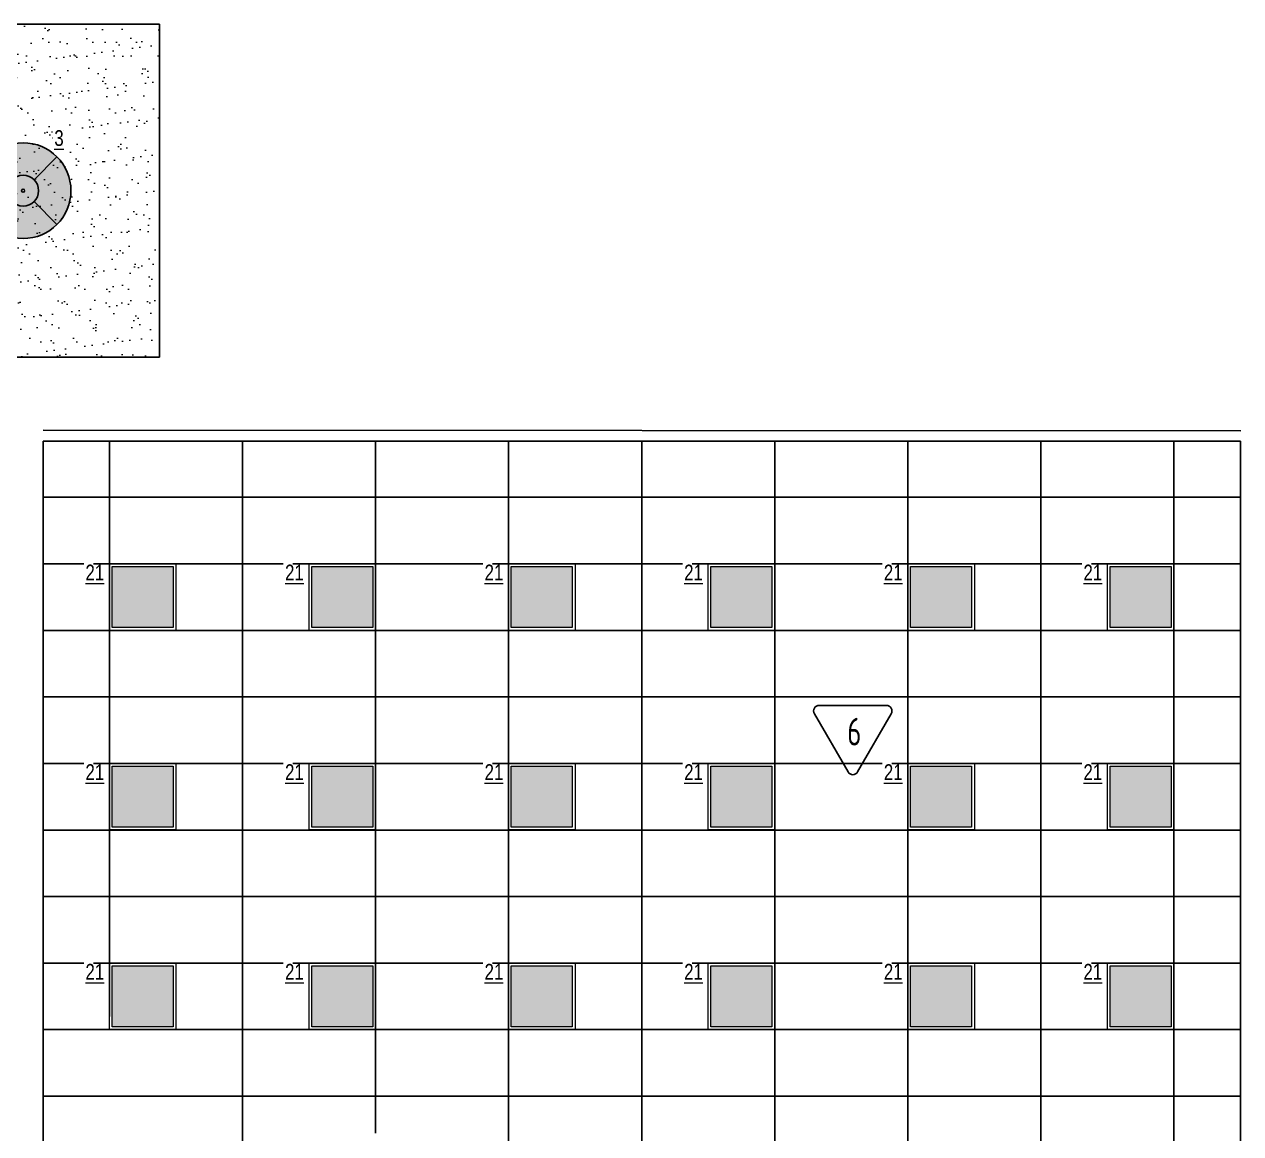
# Model space of a CAD drawing. Header units: millimetres. Extents: x -510890 to 418982, y -118257 to 141350.
# Drawn here: x 87673 to 98642, y 120858 to 130861 of the extents above; entities that cross this region are included whole.
import ezdxf

# ---------------------------------------------------------------- set-up
doc = ezdxf.new("R2010")
doc.units = ezdxf.units.MM
for name, color, linetype, lineweight in [('_ЭОМ_ОБЩ_Освещение_текст тип светильника', 172, 'Continuous', 50), ('_ЭОМ_светильник Р', 4, 'Continuous', 35), ('АР_Потолки_Штриховка', 252, 'Continuous', 0)]:
    doc.layers.add(name, color=color, linetype=linetype, lineweight=lineweight)
doc.layers.add('X-ref Light', color=250, linetype='Continuous')
doc.layers.add('X-ref Light Emergency', color=249, linetype='Continuous')
doc.layers.add('АР_Потолок_Покраска', color=7, linetype='Continuous', lineweight=5, true_color=0x007399)
doc.layers.get('X-ref Light').off()
doc.styles.add('ISOCPEUR', font='isocpeur.ttf', dxfattribs={"height": 799.9999999999999})
doc.styles.add('ГОСТ', font='cad.shx', dxfattribs={"width": 0.8})

# ---------------------------------------------------------------- blocks, each defined once
blk = doc.blocks.new('подвесной светильник люстра')
at = {"true_color": 0xf8f6b0, "transparency": 33554687}
h = blk.add_hatch(color=51, dxfattribs=at)
h.dxf.hatch_style = 1
edge = h.paths.add_edge_path()
edge.add_ellipse((0, 0), major_axis=(-431.6666666666836, 0), ratio=0.9999999999999278, start_angle=225.0000000000021, end_angle=314.9999999999979)
edge.add_line((-305.234427212194, 305.234427212194), (-98.99494936611666, 98.99494936611666))
edge.add_ellipse((0, 0), major_axis=(-140.0000000000049, 0), ratio=0.9999999999999304, start_angle=225.000000000002, end_angle=314.999999999998, ccw=False)
edge.add_line((98.99494936612066, 98.99494936611336), (305.2344272121939, 305.2344272121939))
edge = h.paths.add_edge_path()
edge.add_ellipse((0, 0), major_axis=(-140.0000000000049, 0), ratio=0.9999999999999304, start_angle=314.999999999998, end_angle=405.000000000002, ccw=False)
edge.add_line((-98.99494936611666, 98.99494936611666), (-305.234427212194, 305.234427212194))
edge.add_ellipse((0, 0), major_axis=(-431.6666666666836, 0), ratio=0.9999999999999278, start_angle=314.9999999999979, end_angle=405.0000000000014)
edge.add_line((-305.2344272121976, -305.2344272121903), (-98.99494936611669, -98.99494936611666))
edge = h.paths.add_edge_path()
edge.add_ellipse((0, 0), major_axis=(-140.0000000000049, 0), ratio=0.9999999999999304, start_angle=405.000000000002, end_angle=494.999999999998, ccw=False)
edge.add_line((-98.99494936611664, -98.99494936611677), (-305.2344272121976, -305.2344272121903))
edge.add_ellipse((0, 0), major_axis=(-431.6666666666836, 0), ratio=0.9999999999999278, start_angle=405.0000000000014, end_angle=494.9999999999979)
edge.add_line((305.234427212194, -305.234427212194), (98.99494936611669, -98.99494936611666))
edge = h.paths.add_edge_path()
edge.add_ellipse((0, 0), major_axis=(-431.6666666666836, 0), ratio=0.9999999999999278, start_angle=494.9999999999979, end_angle=585.0000000000022)
edge.add_line((305.234427212194, 305.2344272121939), (98.99494936612007, 98.99494936611276))
edge.add_ellipse((0, 0), major_axis=(-140.0000000000049, 0), ratio=0.9999999999999304, start_angle=494.999999999998, end_angle=585.000000000002, ccw=False)
edge.add_line((98.99494936611674, -98.99494936611666), (305.2344272121939, -305.234427212194))
edge = h.paths.add_edge_path()
edge.add_ellipse((0, 0), major_axis=(-140.0000000000049, 0), ratio=0.9999999999999304, start_angle=494.999999999998, end_angle=585.0000000000019)
edge.add_ellipse((0, 0), major_axis=(-140.0000000000049, 0), ratio=0.9999999999999304, start_angle=225.000000000002, end_angle=314.999999999998)
edge.add_ellipse((0, 0), major_axis=(-140.0000000000049, 0), ratio=0.9999999999999304, start_angle=314.999999999998, end_angle=405.000000000002)
edge.add_ellipse((0, 0), major_axis=(-140.0000000000049, 0), ratio=0.9999999999999304, start_angle=405.000000000002, end_angle=494.999999999998)
edge = h.paths.add_edge_path(flags=16)
edge.add_ellipse((0, 0), major_axis=(-14.00000000000909, 0), ratio=0.9999999999987021, start_angle=0, end_angle=360)
at = {"color": 0, "linetype": 'ByBlock', "lineweight": -2}
for points in [[(-305.2344272121991, 305.2344272121991), (-98.99494936611154, 98.99494936611154)], [(305.2344272121991, 305.2344272121991), (98.99494936611882, 98.99494936611154)], [(-98.99494936611154, -98.99494936611154), (-305.2344272121918, -305.2344272121845)], [(98.99494936611154, -98.99494936611154), (305.2344272121991, -305.2344272121991)]]:
    blk.add_lwpolyline(points, dxfattribs=at)
for major_axis, ratio, start_param, end_param in [((-431.6666666666836, 0), 0.9999999999999278, 3.926990816987278, 10.21017612416686), ((-140.0000000000049, 0), 0.9999999999999304, 3.926990816987276, 10.21017612416686), ((-140.0000000000049, 0), 0.9999999999999304, 3.926990816987276, 10.21017612416686), ((-14.00000000000909, 0), 0.9999999999987021, 3.926990816987891, 10.21017612416748)]:
    blk.add_ellipse((0, 0), major_axis=major_axis, ratio=ratio, start_param=start_param, end_param=end_param, dxfattribs=at)
blk = doc.blocks.new('RVE-SLIM-PRIME-595')
at = {"color": 0, "linetype": 'ByBlock', "lineweight": -2, "ltscale": 40}
for points in [[(300, -300), (-300, -300), (-300, 300), (300, 300)], [(275, -275), (-275, -275), (-275, 275), (275, 275)]]:
    blk.add_lwpolyline(points, close=True, dxfattribs=at)
blk = doc.blocks.new('A$C3d4fb99f')
at = {"layer": 'АР_Потолки_Штриховка', "color": 18, "lineweight": 18, "ltscale": 100, "true_color": 0x000000}
for points in [[(26109.46421212493, 41186.44901060087), (25509.46421212493, 41186.44901060087), (25509.46421212493, 41786.44901060087), (26109.46421212493, 41786.44901060087)], [(26084.46421212493, 41211.44901060087), (25534.46421212493, 41211.44901060087), (25534.46421212493, 41761.44901060087), (26084.46421212493, 41761.44901060087)], [(27909.46421212493, 41186.44901060087), (27309.46421212493, 41186.44901060087), (27309.46421212493, 41786.44901060087), (27909.46421212493, 41786.44901060087)], [(27884.46421212493, 41211.44901060087), (27334.46421212493, 41211.44901060087), (27334.46421212493, 41761.44901060087), (27884.46421212493, 41761.44901060087)], [(29708.74122957396, 41186.44706074435), (29108.74122957396, 41186.44706074435), (29108.74122957396, 41786.44706074435), (29708.74122957396, 41786.44706074435)], [(29683.74122957396, 41211.44706074435), (29133.74122957396, 41211.44706074435), (29133.74122957396, 41761.44706074435), (29683.74122957396, 41761.44706074435)], [(31508.74123998964, 41186.44706074435), (30908.74123998964, 41186.44706074435), (30908.74123998964, 41786.44706074435), (31508.74123998964, 41786.44706074435)], [(31483.74123998964, 41211.44706074435), (30933.74123998964, 41211.44706074435), (30933.74123998964, 41761.44706074435), (31483.74123998964, 41761.44706074435)], [(33309.46420170926, 41186.44901060087), (32709.46420170926, 41186.44901060087), (32709.46420170926, 41786.44901060087), (33309.46420170926, 41786.44901060087)], [(33284.46420170926, 41211.44901060087), (32734.46420170926, 41211.44901060087), (32734.46420170926, 41761.44901060087), (33284.46420170926, 41761.44901060087)], [(35109.46421212493, 41186.44901060087), (34509.46421212493, 41186.44901060087), (34509.46421212493, 41786.44901060087), (35109.46421212493, 41786.44901060087)], [(35084.46421212493, 41211.44901060087), (34534.46421212493, 41211.44901060087), (34534.46421212493, 41761.44901060087), (35084.46421212493, 41761.44901060087)], [(26109.46421212493, 39386.44901060087), (25509.46421212493, 39386.44901060087), (25509.46421212493, 39986.44901060087), (26109.46421212493, 39986.44901060087)], [(26084.46421212493, 39411.44901060087), (25534.46421212493, 39411.44901060087), (25534.46421212493, 39961.44901060087), (26084.46421212493, 39961.44901060087)], [(27909.46421212493, 39386.44901060087), (27309.46421212493, 39386.44901060087), (27309.46421212493, 39986.44901060087), (27909.46421212493, 39986.44901060087)], [(27884.46421212493, 39411.44901060087), (27334.46421212493, 39411.44901060087), (27334.46421212493, 39961.44901060087), (27884.46421212493, 39961.44901060087)], [(29708.74122957396, 39386.44706074435), (29108.74122957396, 39386.44706074435), (29108.74122957396, 39986.44706074435), (29708.74122957396, 39986.44706074435)], [(29683.74122957396, 39411.44706074435), (29133.74122957396, 39411.44706074435), (29133.74122957396, 39961.44706074435), (29683.74122957396, 39961.44706074435)], [(31508.74123998964, 39386.44706074435), (30908.74123998964, 39386.44706074435), (30908.74123998964, 39986.44706074435), (31508.74123998964, 39986.44706074435)], [(31483.74123998964, 39411.44706074435), (30933.74123998964, 39411.44706074435), (30933.74123998964, 39961.44706074435), (31483.74123998964, 39961.44706074435)], [(33309.46420170926, 39386.44901060087), (32709.46420170926, 39386.44901060087), (32709.46420170926, 39986.44901060087), (33309.46420170926, 39986.44901060087)], [(33284.46420170926, 39411.44901060087), (32734.46420170926, 39411.44901060087), (32734.46420170926, 39961.44901060087), (33284.46420170926, 39961.44901060087)], [(35109.46421212493, 39386.44901060087), (34509.46421212493, 39386.44901060087), (34509.46421212493, 39986.44901060087), (35109.46421212493, 39986.44901060087)], [(35084.46421212493, 39411.44901060087), (34534.46421212493, 39411.44901060087), (34534.46421212493, 39961.44901060087), (35084.46421212493, 39961.44901060087)], [(26109.46421212493, 37586.44901060087), (25509.46421212493, 37586.44901060087), (25509.46421212493, 38186.44901060087), (26109.46421212493, 38186.44901060087)], [(27909.46421212493, 37586.44901060087), (27309.46421212493, 37586.44901060087), (27309.46421212493, 38186.44901060087), (27909.46421212493, 38186.44901060087)], [(29708.74122957396, 37586.44706074435), (29108.74122957396, 37586.44706074435), (29108.74122957396, 38186.44706074435), (29708.74122957396, 38186.44706074435)], [(31508.74123998964, 37586.44706074435), (30908.74123998964, 37586.44706074435), (30908.74123998964, 38186.44706074435), (31508.74123998964, 38186.44706074435)], [(33309.46420170926, 37586.44901060087), (32709.46420170926, 37586.44901060087), (32709.46420170926, 38186.44901060087), (33309.46420170926, 38186.44901060087)], [(35109.46421212493, 37586.44901060087), (34509.46421212493, 37586.44901060087), (34509.46421212493, 38186.44901060087), (35109.46421212493, 38186.44901060087)], [(26084.46421212493, 37611.44901060087), (25534.46421212493, 37611.44901060087), (25534.46421212493, 38161.44901060087), (26084.46421212493, 38161.44901060087)], [(27884.46421212493, 37611.44901060087), (27334.46421212493, 37611.44901060087), (27334.46421212493, 38161.44901060087), (27884.46421212493, 38161.44901060087)], [(29683.74122957396, 37611.44706074435), (29133.74122957396, 37611.44706074435), (29133.74122957396, 38161.44706074435), (29683.74122957396, 38161.44706074435)], [(31483.74123998964, 37611.44706074435), (30933.74123998964, 37611.44706074435), (30933.74123998964, 38161.44706074435), (31483.74123998964, 38161.44706074435)], [(33284.46420170926, 37611.44901060087), (32734.46420170926, 37611.44901060087), (32734.46420170926, 38161.44901060087), (33284.46420170926, 38161.44901060087)], [(35084.46421212493, 37611.44901060087), (34534.46421212493, 37611.44901060087), (34534.46421212493, 38161.44901060087), (35084.46421212493, 38161.44901060087)]]:
    blk.add_lwpolyline(points, close=True, dxfattribs=at)
at = {"layer": '_ЭОМ_светильник Р', "color": 18, "lineweight": 18, "ltscale": 100, "true_color": 0x000000}
for name, p in [('подвесной светильник люстра', (24730.91015561647, 45151.01526374843)), ('RVE-SLIM-PRIME-595', (25809.46421212505, 41486.434509984)), ('RVE-SLIM-PRIME-595', (27609.46421212505, 41486.434509984)), ('RVE-SLIM-PRIME-595', (29408.74122957408, 41486.43256012748)), ('RVE-SLIM-PRIME-595', (31208.74123998976, 41486.43256012748)), ('RVE-SLIM-PRIME-595', (33009.46420170937, 41486.434509984)), ('RVE-SLIM-PRIME-595', (34809.46421212505, 41486.434509984)), ('RVE-SLIM-PRIME-595', (25809.46421212505, 39686.434509984)), ('RVE-SLIM-PRIME-595', (27609.46421212505, 39686.434509984)), ('RVE-SLIM-PRIME-595', (29408.74122957408, 39686.43256012748)), ('RVE-SLIM-PRIME-595', (31208.74123998976, 39686.43256012748)), ('RVE-SLIM-PRIME-595', (33009.46420170937, 39686.434509984)), ('RVE-SLIM-PRIME-595', (34809.46421212505, 39686.434509984)), ('RVE-SLIM-PRIME-595', (25809.46421212505, 37886.434509984)), ('RVE-SLIM-PRIME-595', (27609.46421212505, 37886.434509984)), ('RVE-SLIM-PRIME-595', (29408.74122957408, 37886.43256012748)), ('RVE-SLIM-PRIME-595', (31208.74123998976, 37886.43256012748)), ('RVE-SLIM-PRIME-595', (33009.46420170937, 37886.434509984)), ('RVE-SLIM-PRIME-595', (34809.46421212505, 37886.434509984))]:
    blk.add_blockref(name, p, dxfattribs=at)
at = {"layer": 'X-ref Light Emergency', "color": 18, "linetype": 'ByBlock', "lineweight": 18, "ltscale": 40, "true_color": 0x000000}
blk.add_blockref('подвесной светильник люстра', (24730.91015561647, 45151.01526374843), dxfattribs=at)
at = {"layer": '_ЭОМ_ОБЩ_Освещение_текст тип светильника', "color": 18, "lineweight": 18, "ltscale": 40, "true_color": 0x000000, "char_height": 142.1875, "width": 55.871829552576, "attachment_point": 1, "style": 'ГОСТ', "bg_fill": 3, "box_fill_scale": 1.1, "bg_fill_color": 256, "bg_fill_transparency": 0}
for s, insert in [('{\\L3}', (25012.28192899004, 45696.51552148686)), ('{\\L21}', (25293.08170002443, 41778.85584477395)), ('{\\L21}', (27093.08170002443, 41778.85584477395)), ('{\\L21}', (28892.35871747346, 41778.85389491743)), ('{\\L21}', (30692.35872788914, 41778.85389491743)), ('{\\L21}', (32493.08168960875, 41778.85584477395)), ('{\\L21}', (34293.08170002443, 41778.85584477395)), ('{\\L21}', (25293.08170002443, 39978.85584477395)), ('{\\L21}', (27093.08170002443, 39978.85584477395)), ('{\\L21}', (28892.35871747346, 39978.85389491743)), ('{\\L21}', (30692.35872788914, 39978.85389491743)), ('{\\L21}', (32493.08168960875, 39978.85584477395)), ('{\\L21}', (34293.08170002443, 39978.85584477395)), ('{\\L21}', (25293.08170002443, 38178.85584477395)), ('{\\L21}', (27093.08170002443, 38178.85584477395)), ('{\\L21}', (28892.35871747346, 38178.85389491743)), ('{\\L21}', (30692.35872788914, 38178.85389491743)), ('{\\L21}', (32493.08168960875, 38178.85584477395)), ('{\\L21}', (34293.08170002443, 38178.85584477395))]:
    blk.add_mtext(s, dxfattribs=dict(at, insert=insert))

msp = doc.modelspace()

# ---------------------------------------------------------------- hatches: boundary and pattern name
at = {"layer": 'АР_Потолки_Штриховка', "ltscale": 100, "true_color": 0xf8f6b0}
h = msp.add_hatch(color=51, dxfattribs=at)
h.dxf.hatch_style = 1
h.paths.add_polyline_path([(88465.9509756813, 125420.707129957), (89015.9509756813, 125420.707129957), (89015.9509756813, 125970.707129957), (88465.9509756813, 125970.707129957)])
h = msp.add_hatch(color=51, dxfattribs=at)
h.dxf.hatch_style = 1
h.paths.add_polyline_path([(90265.9509756813, 125420.707129957), (90815.9509756813, 125420.707129957), (90815.9509756813, 125970.707129957), (90265.9509756813, 125970.707129957)])
h = msp.add_hatch(color=51, dxfattribs=at)
h.dxf.hatch_style = 1
h.paths.add_polyline_path([(92065.22799313019, 125420.7051801005), (92615.22799313019, 125420.7051801005), (92615.22799313019, 125970.7051801005), (92065.22799313019, 125970.7051801005)])
h = msp.add_hatch(color=51, dxfattribs=at)
h.dxf.hatch_style = 1
h.paths.add_polyline_path([(93865.22800354594, 125420.7051801005), (94415.22800354594, 125420.7051801005), (94415.22800354594, 125970.7051801005), (93865.22800354594, 125970.7051801005)])
h = msp.add_hatch(color=51, dxfattribs=at)
h.dxf.hatch_style = 1
h.paths.add_polyline_path([(95665.95096526555, 125420.707129957), (96215.95096526555, 125420.707129957), (96215.95096526555, 125970.707129957), (95665.95096526555, 125970.707129957)])
h = msp.add_hatch(color=51, dxfattribs=at)
h.dxf.hatch_style = 1
h.paths.add_polyline_path([(97465.9509756813, 125420.707129957), (98015.9509756813, 125420.707129957), (98015.9509756813, 125970.707129957), (97465.9509756813, 125970.707129957)])
h = msp.add_hatch(color=51, dxfattribs=at)
h.dxf.hatch_style = 1
h.paths.add_polyline_path([(88465.9509756813, 123620.707129957), (89015.9509756813, 123620.707129957), (89015.9509756813, 124170.707129957), (88465.9509756813, 124170.707129957)])
h = msp.add_hatch(color=51, dxfattribs=at)
h.dxf.hatch_style = 1
h.paths.add_polyline_path([(90265.9509756813, 123620.707129957), (90815.9509756813, 123620.707129957), (90815.9509756813, 124170.707129957), (90265.9509756813, 124170.707129957)])
h = msp.add_hatch(color=51, dxfattribs=at)
h.dxf.hatch_style = 1
h.paths.add_polyline_path([(92065.22799313019, 123620.7051801005), (92615.22799313019, 123620.7051801005), (92615.22799313019, 124170.7051801005), (92065.22799313019, 124170.7051801005)])
h = msp.add_hatch(color=51, dxfattribs=at)
h.dxf.hatch_style = 1
h.paths.add_polyline_path([(93865.22800354594, 123620.7051801005), (94415.22800354594, 123620.7051801005), (94415.22800354594, 124170.7051801005), (93865.22800354594, 124170.7051801005)])
h = msp.add_hatch(color=51, dxfattribs=at)
h.dxf.hatch_style = 1
h.paths.add_polyline_path([(95665.95096526555, 123620.707129957), (96215.95096526555, 123620.707129957), (96215.95096526555, 124170.707129957), (95665.95096526555, 124170.707129957)])
h = msp.add_hatch(color=51, dxfattribs=at)
h.dxf.hatch_style = 1
h.paths.add_polyline_path([(97465.9509756813, 123620.707129957), (98015.9509756813, 123620.707129957), (98015.9509756813, 124170.707129957), (97465.9509756813, 124170.707129957)])
h = msp.add_hatch(color=51, dxfattribs=at)
h.dxf.hatch_style = 1
h.paths.add_polyline_path([(88465.9509756813, 121820.707129957), (89015.9509756813, 121820.707129957), (89015.9509756813, 122370.707129957), (88465.9509756813, 122370.707129957)])
h = msp.add_hatch(color=51, dxfattribs=at)
h.dxf.hatch_style = 1
h.paths.add_polyline_path([(90265.9509756813, 121820.707129957), (90815.9509756813, 121820.707129957), (90815.9509756813, 122370.707129957), (90265.9509756813, 122370.707129957)])
h = msp.add_hatch(color=51, dxfattribs=at)
h.dxf.hatch_style = 1
h.paths.add_polyline_path([(92065.22799313019, 121820.7051801005), (92615.22799313019, 121820.7051801005), (92615.22799313019, 122370.7051801005), (92065.22799313019, 122370.7051801005)])
h = msp.add_hatch(color=51, dxfattribs=at)
h.dxf.hatch_style = 1
h.paths.add_polyline_path([(93865.22800354594, 121820.7051801005), (94415.22800354594, 121820.7051801005), (94415.22800354594, 122370.7051801005), (93865.22800354594, 122370.7051801005)])
h = msp.add_hatch(color=51, dxfattribs=at)
h.dxf.hatch_style = 1
h.paths.add_polyline_path([(95665.95096526555, 121820.707129957), (96215.95096526555, 121820.707129957), (96215.95096526555, 122370.707129957), (95665.95096526555, 122370.707129957)])
h = msp.add_hatch(color=51, dxfattribs=at)
h.dxf.hatch_style = 1
h.paths.add_polyline_path([(97465.9509756813, 121820.707129957), (98015.9509756813, 121820.707129957), (98015.9509756813, 122370.707129957), (97465.9509756813, 122370.707129957)])
at = {"layer": 'АР_Потолок_Покраска'}
h = msp.add_hatch(dxfattribs=at)
h.set_pattern_fill('AR-SAND', color=256, scale=5)
h.set_pattern_definition([(37.50000000000001, (-119634.37958075, 95989.56216568896), (-8.000156479920228, 244.7066186646712), [0, -193.04, 0, -215.9, 0, -206.375]), (7.499999999999999, (-119634.37958075, 95989.56216568896), (224.7616415690013, 358.4125502841771), [0, -104.14, 0, -173.99, 0, -66.67500000000001]), (327.5, (-119790.5895807499, 95989.56216568896), (395.496185120729, 0.718592339272881), [0, -63.5, 0, -228.6, 0, -298.45]), (317.5, (-119790.5895807499, 95989.56216568896), (381.7782262361486, 111.4646616286082), [0, -31.75, 0, -149.86, 0, -171.45])])
h.paths.add_polyline_path([(88892.39691995195, 130860.6824583525), (88892.39691995183, 127860.6824583525), (81892.39691995183, 127860.6824583526), (81892.39691995183, 130860.6824583526)])

# ---------------------------------------------------------------- linework, layer by layer
for points in [[(88892.39691995195, 130860.6824583525), (88892.39691995183, 127860.6824583525), (81892.39691995183, 127860.6824583526), (81892.39691995183, 130860.6824583526)], [(87842.39691995205, 127100.6824583502), (98639.50503141047, 127100.6824583502), (98639.50503141047, 120690.7303315068), (87842.39691995205, 120690.7303315068)]]:
    msp.add_lwpolyline(points, close=True)
for points in [[(87842.39691995205, 127200.6824583526), (98642.39386245637, 127194.9360731521)], [(88440.95097568126, 127100.6824583502), (88440.95097568126, 121915.5460523468)], [(89640.95097568126, 127100.6824583502), (89640.95097568126, 120690.7303315068)], [(90840.95097568126, 127100.6824583502), (90840.95097568126, 120861.0259314718)], [(92040.95097568126, 127100.6824583502), (92040.95097568126, 120690.730614788)], [(93240.95097568126, 127100.6824583502), (93240.95097568126, 120785.3959353261)], [(94440.95097568126, 127100.6824583502), (94440.95097568126, 120690.7303315068)], [(95640.95097568126, 127100.6824583502), (95640.95097568126, 120690.7303315068)], [(96840.95097568126, 127100.6824583502), (96840.95097568126, 120725.7492799325)], [(98040.95097568126, 127100.6824583502), (98040.95097568126, 120690.7303315068)], [(98639.50503141047, 126595.7196807174), (87840.9509756813, 126595.7196807174)], [(98639.86163399208, 125995.707129957), (87841.30757826292, 125995.707129957)], [(98639.86163399208, 125395.707129957), (87841.30757826292, 125395.707129957)], [(98639.86163399208, 124795.707129957), (87841.30757826292, 124795.707129957)], [(98639.86163399208, 124195.707129957), (87841.30757826292, 124195.707129957)], [(98639.86163399208, 123595.707129957), (87841.30757826292, 123595.707129957)], [(98639.86163399208, 122995.707129957), (87841.30757826292, 122995.707129957)], [(98639.86163399208, 122395.707129957), (87841.30757826292, 122395.707129957)]]:
    msp.add_lwpolyline(points)
msp.add_lwpolyline([(94841.50381261551, 124719.5873655679), (95447.72175334486, 124719.5873655677, -0.5773494962845065), (95491.02300246175, 124644.587602872), (95187.91411794523, 124119.5876146638, -0.5773541042744643), (95101.31128993373, 124119.5876146638), (94798.20262797001, 124644.5872174005, -0.5773491286020777), (94841.50381261551, 124719.5873655679, -1.710881644036777e-06)], format="xyb")
at = {"layer": 'АР_Потолки_Штриховка', "color": 18, "ltscale": 100, "true_color": 0x000000}
for points in [[(89040.9509756813, 125395.707129957), (88440.9509756813, 125395.707129957), (88440.9509756813, 125995.707129957), (89040.9509756813, 125995.707129957)], [(89015.9509756813, 125420.707129957), (88465.9509756813, 125420.707129957), (88465.9509756813, 125970.707129957), (89015.9509756813, 125970.707129957)], [(90840.9509756813, 125395.707129957), (90240.9509756813, 125395.707129957), (90240.9509756813, 125995.707129957), (90840.9509756813, 125995.707129957)], [(90815.9509756813, 125420.707129957), (90265.9509756813, 125420.707129957), (90265.9509756813, 125970.707129957), (90815.9509756813, 125970.707129957)], [(92640.22799313019, 125395.7051801005), (92040.22799313019, 125395.7051801005), (92040.22799313019, 125995.7051801005), (92640.22799313019, 125995.7051801005)], [(92615.22799313019, 125420.7051801005), (92065.22799313019, 125420.7051801005), (92065.22799313019, 125970.7051801005), (92615.22799313019, 125970.7051801005)], [(94440.22800354594, 125395.7051801005), (93840.22800354594, 125395.7051801005), (93840.22800354594, 125995.7051801005), (94440.22800354594, 125995.7051801005)], [(94415.22800354594, 125420.7051801005), (93865.22800354594, 125420.7051801005), (93865.22800354594, 125970.7051801005), (94415.22800354594, 125970.7051801005)], [(96240.95096526555, 125395.707129957), (95640.95096526555, 125395.707129957), (95640.95096526555, 125995.707129957), (96240.95096526555, 125995.707129957)], [(96215.95096526555, 125420.707129957), (95665.95096526555, 125420.707129957), (95665.95096526555, 125970.707129957), (96215.95096526555, 125970.707129957)], [(98040.9509756813, 125395.707129957), (97440.9509756813, 125395.707129957), (97440.9509756813, 125995.707129957), (98040.9509756813, 125995.707129957)], [(98015.9509756813, 125420.707129957), (97465.9509756813, 125420.707129957), (97465.9509756813, 125970.707129957), (98015.9509756813, 125970.707129957)], [(89040.9509756813, 123595.707129957), (88440.9509756813, 123595.707129957), (88440.9509756813, 124195.707129957), (89040.9509756813, 124195.707129957)], [(89015.9509756813, 123620.707129957), (88465.9509756813, 123620.707129957), (88465.9509756813, 124170.707129957), (89015.9509756813, 124170.707129957)], [(90840.9509756813, 123595.707129957), (90240.9509756813, 123595.707129957), (90240.9509756813, 124195.707129957), (90840.9509756813, 124195.707129957)], [(90815.9509756813, 123620.707129957), (90265.9509756813, 123620.707129957), (90265.9509756813, 124170.707129957), (90815.9509756813, 124170.707129957)], [(92640.22799313019, 123595.7051801005), (92040.22799313019, 123595.7051801005), (92040.22799313019, 124195.7051801005), (92640.22799313019, 124195.7051801005)], [(92615.22799313019, 123620.7051801005), (92065.22799313019, 123620.7051801005), (92065.22799313019, 124170.7051801005), (92615.22799313019, 124170.7051801005)], [(94440.22800354594, 123595.7051801005), (93840.22800354594, 123595.7051801005), (93840.22800354594, 124195.7051801005), (94440.22800354594, 124195.7051801005)], [(94415.22800354594, 123620.7051801005), (93865.22800354594, 123620.7051801005), (93865.22800354594, 124170.7051801005), (94415.22800354594, 124170.7051801005)], [(96240.95096526555, 123595.707129957), (95640.95096526555, 123595.707129957), (95640.95096526555, 124195.707129957), (96240.95096526555, 124195.707129957)], [(96215.95096526555, 123620.707129957), (95665.95096526555, 123620.707129957), (95665.95096526555, 124170.707129957), (96215.95096526555, 124170.707129957)], [(98040.9509756813, 123595.707129957), (97440.9509756813, 123595.707129957), (97440.9509756813, 124195.707129957), (98040.9509756813, 124195.707129957)], [(98015.9509756813, 123620.707129957), (97465.9509756813, 123620.707129957), (97465.9509756813, 124170.707129957), (98015.9509756813, 124170.707129957)], [(89040.9509756813, 121795.707129957), (88440.9509756813, 121795.707129957), (88440.9509756813, 122395.707129957), (89040.9509756813, 122395.707129957)], [(89015.9509756813, 121820.707129957), (88465.9509756813, 121820.707129957), (88465.9509756813, 122370.707129957), (89015.9509756813, 122370.707129957)], [(90840.9509756813, 121795.707129957), (90240.9509756813, 121795.707129957), (90240.9509756813, 122395.707129957), (90840.9509756813, 122395.707129957)], [(90815.9509756813, 121820.707129957), (90265.9509756813, 121820.707129957), (90265.9509756813, 122370.707129957), (90815.9509756813, 122370.707129957)], [(92640.22799313019, 121795.7051801005), (92040.22799313019, 121795.7051801005), (92040.22799313019, 122395.7051801005), (92640.22799313019, 122395.7051801005)], [(92615.22799313019, 121820.7051801005), (92065.22799313019, 121820.7051801005), (92065.22799313019, 122370.7051801005), (92615.22799313019, 122370.7051801005)], [(94440.22800354594, 121795.7051801005), (93840.22800354594, 121795.7051801005), (93840.22800354594, 122395.7051801005), (94440.22800354594, 122395.7051801005)], [(94415.22800354594, 121820.7051801005), (93865.22800354594, 121820.7051801005), (93865.22800354594, 122370.7051801005), (94415.22800354594, 122370.7051801005)], [(96240.95096526555, 121795.707129957), (95640.95096526555, 121795.707129957), (95640.95096526555, 122395.707129957), (96240.95096526555, 122395.707129957)], [(96215.95096526555, 121820.707129957), (95665.95096526555, 121820.707129957), (95665.95096526555, 122370.707129957), (96215.95096526555, 122370.707129957)], [(98040.9509756813, 121795.707129957), (97440.9509756813, 121795.707129957), (97440.9509756813, 122395.707129957), (98040.9509756813, 122395.707129957)], [(98015.9509756813, 121820.707129957), (97465.9509756813, 121820.707129957), (97465.9509756813, 122370.707129957), (98015.9509756813, 122370.707129957)]]:
    msp.add_lwpolyline(points, close=True, dxfattribs=at)

# ---------------------------------------------------------------- block references
at = {"layer": 'X-ref Light Emergency', "linetype": 'ByBlock', "ltscale": 40}
msp.add_blockref('подвесной светильник люстра', (87662.39691917278, 129360.6824583525), dxfattribs=at)

# ---------------------------------------------------------------- texts
at = {"insert": (95095.19605074315, 124607.5053300487), "char_height": 250, "width": 294.3337657886732, "attachment_point": 1, "style": 'ISOCPEUR'}
msp.add_mtext('{\\W0.7;6}', dxfattribs=at)

# ---------------------------------------------------------------- next in the draw order: block references
at = {"layer": 'X-ref Light', "color": 18, "lineweight": 30, "true_color": 0x000000}
msp.add_blockref('A$C3d4fb99f', (62931.48676355626, 84209.66719460412), dxfattribs=at)

# ---------------------------------------------------------------- next in the draw order: linework, layer by layer
for points in [[(98639.86163399208, 121795.707129957), (87841.30757826292, 121795.707129957)], [(98639.86163399208, 121195.707129957), (87841.30757826292, 121195.707129957)]]:
    msp.add_lwpolyline(points)

doc.saveas('drawing.dxf')
